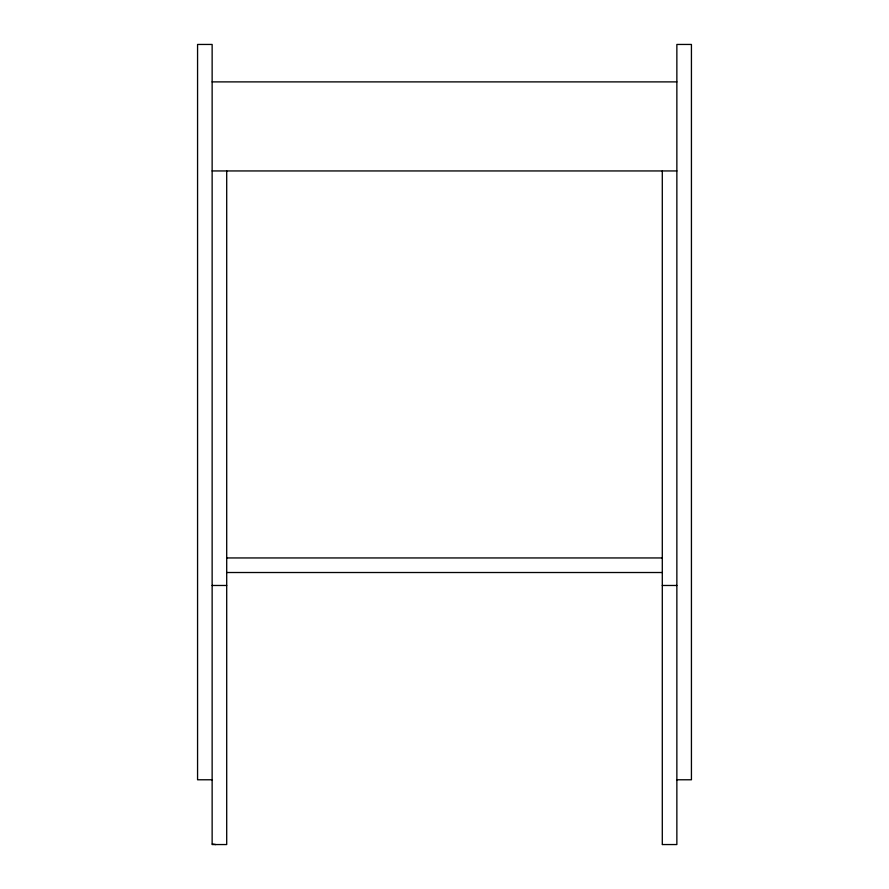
<?xml version="1.0" encoding="UTF-8"?>
<svg xmlns="http://www.w3.org/2000/svg" width="889" height="889" viewBox="0 0 889 889"><rect width="100%" height="100%" fill="white"/><g stroke="black" fill="none" stroke-linecap="round" stroke-linejoin="round"><path stroke-width="1.33" d="M212.138 81.888L676.862 81.888M212.138 170.944L676.862 170.944M226.706 557.948L662.294 557.948M226.706 572.516L662.294 572.516M212.138 585.473L226.706 585.473M662.294 585.473L676.862 585.473M212.138 779.775L197.569 779.775L197.569 44.45L212.138 44.45L212.138 844.55L226.706 844.55L226.706 170.944M676.862 779.775L691.431 779.775L691.431 44.45L676.862 44.45L676.862 844.55L662.461 844.55M212.315 843.983L215.783 844.55M662.294 170.944L662.294 844.55"/></g></svg>
